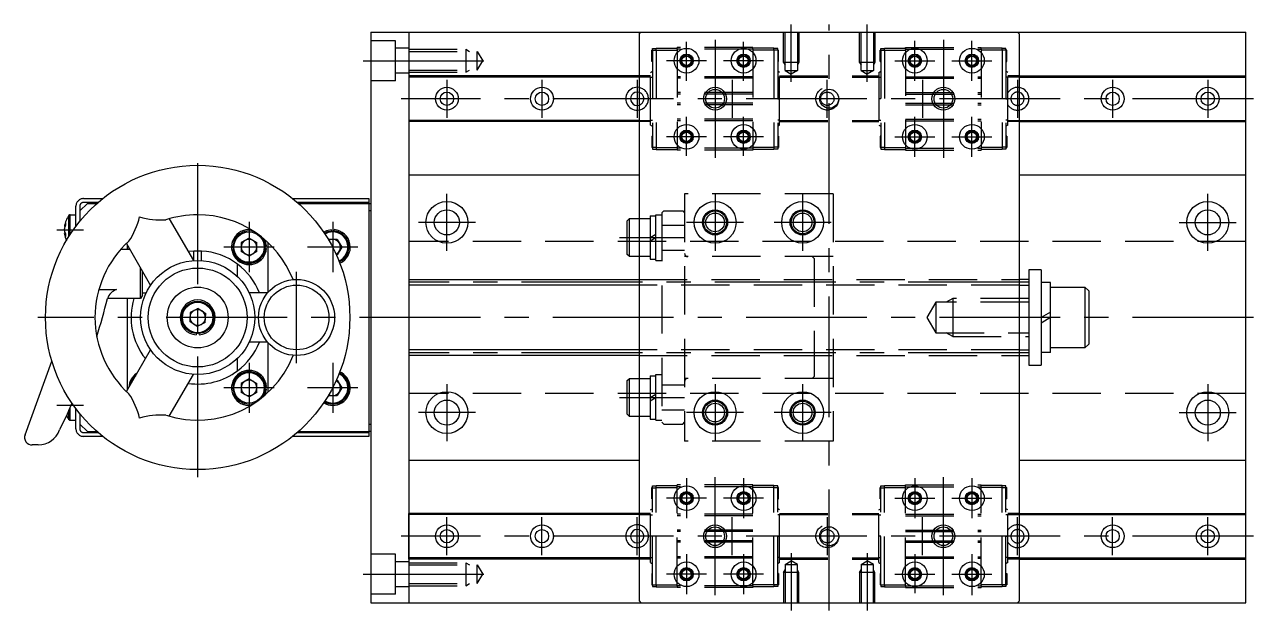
# Model space of a CAD drawing. Extents: x -106 to 482, y -54 to 311.
# Drawn here: x 158.9 to 481.9, y 156.6 to 310.6 of the extents above; entities that cross this region are included whole.
import ezdxf

# ---------------------------------------------------------------- set-up
doc = ezdxf.new("R2010")
doc.units = 0
for name, pattern in [('CENTER', [50.8, 31.75, -6.35, 6.35, -6.35]), ('DASHED', [19.05, 12.7, -6.35]), ('PHANTOM', [63.5, 31.75, -6.35, 6.35, -6.35, 6.35, -6.35])]:
    doc.linetypes.add(name, pattern=pattern)
doc.layers.get('0').update_dxf_attribs({"linetype": 'CONTINUOUS'})
doc.layers.add('CENTER', color=1, linetype='CENTER')

msp = doc.modelspace()

# ---------------------------------------------------------------- linework, layer by layer
at = {"color": 7, "linetype": 'CONTINUOUS'}
for p, q in [((249.89, 308.56), (249.89, 158.56)), ((249.89, 308.56), (479.89, 308.56)), ((259.89, 308.56), (259.89, 158.56)), ((320.39, 308.06), (320.89, 308.56)), ((320.39, 308.06), (320.39, 159.06)), ((420.39, 308.06), (419.89, 308.56)), ((420.39, 159.06), (420.39, 308.06)), ((479.89, 158.56), (479.89, 308.56)), ((320.39, 297.06), (259.89, 297.06)), ((259.89, 297.06), (259.89, 285.06)), ((320.39, 296.76), (259.89, 296.76)), ((420.39, 297.06), (479.89, 297.06)), ((420.39, 296.76), (479.89, 296.76)), ((320.39, 285.36), (259.89, 285.36)), ((320.39, 285.06), (259.89, 285.06)), ((420.39, 285.36), (479.89, 285.36)), ((420.39, 285.06), (479.89, 285.06)), ((259.89, 271.06), (320.39, 271.06)), ((420.39, 271.06), (479.89, 271.06)), ((175.39, 263.56), (173.39, 261.56)), ((175.39, 263.56), (177.93, 263.56)), ((230.85, 263.56), (249.39, 263.56)), ((249.39, 263.56), (249.39, 203.56)), ((249.39, 263.56), (249.89, 263.56)), ((170.55, 259.5), (170.55, 260.41)), ((170.55, 254.89), (170.55, 259.5)), ((170.84, 260.56), (172.39, 260.56)), ((170.84, 259.61), (170.84, 260.56)), ((170.84, 255.35), (170.84, 259.61)), ((196.91, 259.5), (203.26, 248.51)), ((249.89, 261.56), (249.39, 261.56)), ((317.29, 258.96), (317.89, 259.56)), ((317.29, 250.16), (317.29, 258.96)), ((317.89, 249.56), (317.89, 259.56)), ((317.89, 259.56), (320.39, 259.56)), ((169.37, 257.55), (169.37, 257.57)), ((169.37, 257.55), (169.37, 257.51)), ((169.37, 256.39), (169.37, 256.89)), ((169.37, 256.39), (169.37, 256.23)), ((169.37, 255.55), (169.37, 255.6)), ((239.56, 256.29), (239.53, 256.64)), ((240.22, 256.29), (240.25, 256.64)), ((185.66, 253), (192, 242.01)), ((185.89, 252.6), (185.89, 251.56)), ((217.89, 254.41), (215.85, 253.24)), ((215.85, 253.24), (215.85, 250.88)), ((217.89, 254.41), (219.93, 253.24)), ((219.93, 250.88), (219.93, 253.24)), ((222.13, 252.39), (222.47, 252.42)), ((222.89, 240.17), (222.89, 253.22)), ((241.07, 254.1), (238.71, 254.1)), ((241.07, 254.1), (242.25, 252.06)), ((242.25, 252.06), (241.07, 250.01)), ((184.26, 251.56), (186.49, 251.56)), ((186.29, 251.9), (186.32, 251.56)), ((203.39, 248.52), (203.39, 251.03)), ((205.39, 251.03), (203.39, 251.03)), ((205.39, 248.52), (205.39, 251.03)), ((217.89, 249.7), (215.85, 250.88)), ((219.93, 250.88), (217.89, 249.7)), ((222.13, 251.72), (222.47, 251.7)), ((240.85, 250.01), (241.07, 250.01)), ((317.89, 249.56), (317.29, 250.16)), ((320.39, 249.56), (317.89, 249.56)), ((189.39, 238.56), (189.39, 246.54)), ((189.89, 239.42), (189.89, 245.67)), ((214.89, 244.27), (214.89, 247.56)), ((422.89, 246.06), (422.89, 221.06)), ((426.09, 246.06), (422.89, 246.06)), ((426.09, 246.06), (426.09, 221.06)), ((259.89, 243.56), (320.39, 243.56)), ((422.89, 243.56), (420.39, 243.56)), ((422.89, 243.56), (422.89, 223.56)), ((426.09, 242.76), (426.09, 224.36)), ((428.59, 242.76), (426.09, 242.76)), ((428.59, 224.36), (428.59, 242.76)), ((178.41, 240.9), (183.03, 240.9)), ((189.89, 239.42), (189.39, 238.56)), ((189.89, 240.06), (190.87, 240.06)), ((222.79, 240.06), (217.91, 240.06)), ((428.59, 241.56), (437.59, 241.56)), ((437.59, 241.56), (437.59, 225.56)), ((437.59, 241.56), (438.59, 240.56)), ((438.59, 240.56), (438.59, 226.56)), ((189.39, 238.56), (180.69, 238.56)), ((185.89, 238.56), (185.89, 214.51)), ((204.51, 235.91), (202.41, 234.84)), ((204.51, 235.91), (206.49, 234.63)), ((202.41, 234.84), (202.29, 232.49)), ((206.37, 232.27), (206.49, 234.63)), ((428.59, 235), (426.09, 233.56)), ((428.59, 233.56), (426.09, 232.11)), ((204.26, 231.2), (202.29, 232.49)), ((206.37, 232.27), (204.26, 231.2)), ((204.06, 229.32), (204.03, 228.97)), ((204.72, 229.32), (204.75, 228.97)), ((222.79, 227.06), (217.91, 227.06)), ((222.89, 213.89), (222.89, 226.94)), ((438.59, 226.56), (437.59, 225.56)), ((185.66, 214.11), (192, 225.1)), ((320.39, 223.56), (259.89, 223.56)), ((420.39, 223.56), (422.89, 223.56)), ((428.59, 224.36), (426.09, 224.36)), ((437.59, 225.56), (428.59, 225.56)), ((159.01, 202.74), (166.06, 222.11)), ((214.89, 219.56), (214.89, 222.85)), ((422.89, 221.06), (426.09, 221.06)), ((196.91, 207.61), (203.26, 218.6)), ((217.89, 217.41), (215.85, 216.24)), ((217.89, 217.41), (219.93, 216.24)), ((241.07, 217.1), (240.85, 217.1)), ((241.07, 217.1), (242.25, 215.06)), ((317.29, 216.96), (317.89, 217.56)), ((317.29, 208.16), (317.29, 216.96)), ((317.89, 207.56), (317.89, 217.56)), ((317.89, 217.56), (320.39, 217.56)), ((215.85, 216.24), (215.85, 213.88)), ((217.89, 212.7), (215.85, 213.88)), ((219.93, 213.88), (217.89, 212.7)), ((219.93, 213.88), (219.93, 216.24)), ((222.13, 215.39), (222.47, 215.42)), ((222.13, 214.72), (222.47, 214.7)), ((242.25, 215.06), (241.07, 213.01)), ((238.71, 213.01), (241.07, 213.01)), ((170.55, 206.7), (170.55, 209.26)), ((170.84, 206.56), (170.84, 209.92)), ((173.39, 208.28), (173.39, 205.56)), ((317.89, 207.56), (317.29, 208.16)), ((320.39, 207.56), (317.89, 207.56)), ((170.84, 206.56), (172.39, 206.56)), ((173.39, 205.56), (175.39, 203.56)), ((175.39, 203.56), (177.93, 203.56)), ((230.85, 203.56), (249.39, 203.56)), ((249.39, 205.56), (249.89, 205.56)), ((249.89, 203.56), (249.39, 203.56)), ((249.89, 205.56), (249.89, 203.56)), ((162.47, 200.06), (160.89, 200.06)), ((259.89, 196.06), (320.39, 196.06)), ((420.39, 196.06), (479.89, 196.06)), ((320.39, 182.06), (259.89, 182.06)), ((259.89, 170.06), (259.89, 182.06)), ((320.39, 181.76), (259.89, 181.76)), ((420.39, 182.06), (479.89, 182.06)), ((420.39, 181.76), (479.89, 181.76)), ((320.39, 170.36), (259.89, 170.36)), ((320.39, 170.06), (259.89, 170.06)), ((420.39, 170.36), (479.89, 170.36)), ((420.39, 170.06), (479.89, 170.06)), ((249.89, 158.56), (479.89, 158.56)), ((320.39, 159.06), (320.89, 158.56)), ((420.39, 159.06), (419.89, 158.56))]:
    msp.add_line(p, q, dxfattribs=at)
at = {"color": 3, "linetype": 'DASHED'}
for p, q in [((358.39, 300.56), (358.39, 308.56)), ((358.77, 298.46), (358.77, 308.56)), ((362.01, 308.56), (362.01, 298.46)), ((362.39, 308.56), (362.39, 300.56)), ((378.39, 300.56), (378.39, 308.56)), ((378.77, 298.46), (378.77, 308.56)), ((382.01, 308.56), (382.01, 298.46)), ((382.39, 308.56), (382.39, 300.56)), ((256.39, 306.31), (249.89, 306.31)), ((256.39, 295.81), (256.39, 306.31)), ((259.89, 304.36), (256.39, 304.36)), ((259.89, 304.06), (274.89, 304.06)), ((274.89, 304.06), (275.83, 303.51)), ((274.89, 304.06), (274.89, 298.06)), ((323.74, 303.86), (323.94, 303.86)), ((323.74, 300.86), (323.74, 303.86)), ((323.94, 303.81), (323.94, 304.31)), ((323.94, 304.31), (324.94, 304.31)), ((323.94, 303.81), (323.94, 278.31)), ((323.94, 303.81), (324.94, 303.81)), ((324.94, 304.36), (330.44, 304.36)), ((324.94, 303.86), (324.94, 304.36)), ((324.94, 303.86), (324.94, 278.26)), ((324.94, 303.86), (330.44, 303.86)), ((350.34, 304.56), (330.44, 304.56)), ((330.44, 304.06), (330.44, 304.56)), ((330.44, 304.06), (330.44, 278.06)), ((350.34, 304.06), (330.44, 304.06)), ((350.34, 304.06), (350.34, 304.56)), ((355.84, 304.36), (350.34, 304.36)), ((350.34, 304.06), (350.34, 278.06)), ((355.84, 303.86), (350.34, 303.86)), ((355.84, 303.86), (355.84, 304.36)), ((356.84, 304.31), (355.84, 304.31)), ((355.84, 303.86), (355.84, 278.26)), ((356.84, 303.81), (355.84, 303.81)), ((356.84, 303.81), (356.84, 304.31)), ((356.84, 303.86), (357.04, 303.86)), ((356.84, 303.81), (356.84, 278.31)), ((357.04, 300.86), (357.04, 303.86)), ((383.74, 300.86), (383.74, 303.86)), ((383.94, 303.86), (383.74, 303.86)), ((383.94, 304.31), (384.94, 304.31)), ((383.94, 303.81), (383.94, 304.31)), ((383.94, 303.81), (383.94, 278.31)), ((383.94, 303.81), (384.94, 303.81)), ((384.94, 304.36), (390.44, 304.36)), ((384.94, 303.86), (384.94, 304.36)), ((384.94, 303.86), (384.94, 278.26)), ((384.94, 303.86), (390.44, 303.86)), ((390.44, 304.56), (410.34, 304.56)), ((390.44, 304.56), (390.44, 278.06)), ((390.44, 304.06), (390.44, 304.56)), ((390.44, 304.06), (410.34, 304.06)), ((410.34, 304.06), (410.34, 304.56)), ((415.84, 304.36), (410.34, 304.36)), ((410.34, 304.06), (410.34, 278.06)), ((415.84, 303.86), (410.34, 303.86)), ((415.84, 303.86), (415.84, 304.36)), ((416.84, 304.31), (415.84, 304.31)), ((415.84, 303.86), (415.84, 278.26)), ((416.84, 303.81), (415.84, 303.81)), ((416.84, 303.81), (416.84, 304.31)), ((417.04, 303.86), (416.84, 303.86)), ((416.84, 303.81), (416.84, 278.31)), ((417.04, 300.86), (417.04, 303.86)), ((259.89, 303.51), (277.89, 303.51)), ((277.89, 303.51), (279.31, 301.06)), ((277.89, 298.6), (277.89, 303.51)), ((277.89, 298.6), (279.31, 301.06)), ((323.94, 300.86), (323.74, 300.86)), ((357.04, 300.86), (356.84, 300.86)), ((358.39, 300.56), (358.77, 299.9)), ((362.39, 300.56), (358.39, 300.56)), ((362.39, 300.56), (362.01, 299.9)), ((382.39, 300.56), (378.39, 300.56)), ((378.39, 300.56), (378.77, 299.9)), ((382.39, 300.56), (382.01, 299.9)), ((383.74, 300.86), (383.94, 300.86)), ((416.84, 300.86), (417.04, 300.86)), ((259.89, 297.76), (256.39, 297.76)), ((259.89, 298.6), (277.89, 298.6)), ((259.89, 298.06), (274.89, 298.06)), ((274.89, 298.06), (275.83, 298.6)), ((323.44, 297.99), (323.94, 298.29)), ((323.44, 284.13), (323.44, 297.99)), ((357.34, 297.99), (356.84, 298.29)), ((357.34, 284.13), (357.34, 297.99)), ((358.77, 298.46), (360.39, 297.52)), ((358.77, 298.46), (362.01, 298.46)), ((362.01, 298.46), (360.39, 297.52)), ((378.77, 298.46), (382.01, 298.46)), ((378.77, 298.46), (380.39, 297.52)), ((382.01, 298.46), (380.39, 297.52)), ((383.44, 297.99), (383.94, 298.29)), ((383.44, 297.99), (383.44, 284.13)), ((417.34, 297.99), (416.84, 298.29)), ((417.34, 284.13), (417.34, 297.99)), ((256.39, 295.81), (249.89, 295.81)), ((323.44, 297.06), (320.39, 297.06)), ((323.44, 296.76), (320.39, 296.76)), ((323.44, 296.69), (323.94, 296.69)), ((350.34, 296.86), (330.44, 296.86)), ((350.34, 296.46), (330.44, 296.46)), ((357.34, 296.69), (356.84, 296.69)), ((357.34, 297.06), (383.44, 297.06)), ((357.34, 296.76), (383.44, 296.76)), ((383.44, 296.69), (383.94, 296.69)), ((390.44, 296.86), (410.34, 296.86)), ((390.44, 296.46), (410.34, 296.46)), ((417.34, 296.69), (416.84, 296.69)), ((420.39, 297.06), (417.34, 297.06)), ((420.39, 296.76), (417.34, 296.76)), ((323.94, 291.06), (323.44, 291.06)), ((350.34, 292.66), (330.44, 292.66)), ((350.34, 292.26), (330.44, 292.26)), ((356.84, 291.06), (357.34, 291.06)), ((383.94, 291.06), (383.44, 291.06)), ((390.44, 292.66), (410.34, 292.66)), ((390.44, 292.26), (410.34, 292.26)), ((416.84, 291.06), (417.34, 291.06)), ((350.34, 289.86), (330.44, 289.86)), ((350.34, 289.46), (330.44, 289.46)), ((390.44, 289.86), (410.34, 289.86)), ((390.44, 289.46), (410.34, 289.46)), ((320.39, 285.36), (323.44, 285.36)), ((323.44, 285.06), (320.39, 285.06)), ((323.44, 285.43), (323.94, 285.43)), ((350.34, 285.66), (330.44, 285.66)), ((350.34, 285.26), (330.44, 285.26)), ((357.34, 285.43), (356.84, 285.43)), ((357.34, 285.36), (383.44, 285.36)), ((357.34, 285.06), (383.44, 285.06)), ((383.44, 285.43), (383.94, 285.43)), ((390.44, 285.66), (410.34, 285.66)), ((390.44, 285.26), (410.34, 285.26)), ((417.34, 285.43), (416.84, 285.43)), ((417.34, 285.36), (420.39, 285.36)), ((420.39, 285.06), (417.34, 285.06)), ((323.44, 284.13), (323.94, 283.83)), ((323.74, 281.26), (323.74, 278.26)), ((323.74, 281.26), (323.94, 281.26)), ((357.34, 284.13), (356.84, 283.83)), ((356.84, 281.26), (357.04, 281.26)), ((357.04, 281.26), (357.04, 278.26)), ((383.44, 284.13), (383.94, 283.83)), ((383.74, 281.26), (383.74, 278.26)), ((383.94, 281.26), (383.74, 281.26)), ((417.34, 284.13), (416.84, 283.83)), ((417.04, 281.26), (416.84, 281.26)), ((417.04, 281.26), (417.04, 278.26)), ((323.94, 278.26), (323.74, 278.26)), ((323.94, 278.31), (323.94, 277.81)), ((323.94, 278.31), (324.94, 278.31)), ((323.94, 277.81), (324.94, 277.81)), ((324.94, 278.26), (330.44, 278.26)), ((324.94, 278.26), (324.94, 277.76)), ((350.34, 278.06), (330.44, 278.06)), ((330.44, 278.06), (330.44, 277.56)), ((355.84, 278.26), (350.34, 278.26)), ((350.34, 278.06), (350.34, 277.56)), ((356.84, 278.31), (355.84, 278.31)), ((355.84, 278.26), (355.84, 277.76)), ((356.84, 277.81), (355.84, 277.81)), ((356.84, 278.31), (356.84, 277.81)), ((357.04, 278.26), (356.84, 278.26)), ((383.74, 278.26), (383.94, 278.26)), ((383.94, 278.31), (384.94, 278.31)), ((383.94, 278.31), (383.94, 277.81)), ((383.94, 277.81), (384.94, 277.81)), ((384.94, 278.26), (390.44, 278.26)), ((384.94, 278.26), (384.94, 277.76)), ((390.44, 278.06), (410.34, 278.06)), ((390.44, 278.06), (390.44, 277.56)), ((415.84, 278.26), (410.34, 278.26)), ((410.34, 278.06), (410.34, 277.56)), ((416.84, 278.31), (415.84, 278.31)), ((415.84, 278.26), (415.84, 277.76)), ((416.84, 277.81), (415.84, 277.81)), ((416.84, 278.31), (416.84, 277.81)), ((416.84, 278.26), (417.04, 278.26)), ((324.94, 277.76), (330.44, 277.76)), ((350.34, 277.56), (330.44, 277.56)), ((355.84, 277.76), (350.34, 277.76)), ((384.94, 277.76), (390.44, 277.76)), ((390.44, 277.56), (410.34, 277.56)), ((415.84, 277.76), (410.34, 277.76)), ((332.39, 266.06), (332.39, 201.06)), ((371.39, 266.06), (332.39, 266.06)), ((371.39, 266.06), (371.39, 201.06)), ((320.39, 259.56), (323.29, 259.56)), ((323.29, 260.26), (323.29, 248.86)), ((323.29, 260.26), (324.79, 260.26)), ((324.79, 248.56), (324.79, 260.56)), ((324.79, 260.56), (326.39, 260.56)), ((326.89, 261.56), (326.39, 261.06)), ((326.39, 261.06), (326.39, 206.06)), ((326.89, 261.56), (331.89, 261.56)), ((331.89, 261.56), (332.39, 261.06)), ((323.29, 254.56), (324.79, 255.42)), ((326.39, 257.86), (332.39, 257.86)), ((479.89, 253.56), (259.89, 253.56)), ((323.29, 253.69), (324.79, 254.56)), ((323.29, 249.56), (320.39, 249.56)), ((323.29, 248.86), (324.79, 248.86)), ((326.39, 251.26), (332.39, 251.26)), ((371.39, 249.56), (332.39, 249.56)), ((365.89, 249.56), (366.39, 249.06)), ((366.39, 249.06), (366.39, 218.06)), ((324.79, 248.56), (326.39, 248.56)), ((320.39, 243.56), (420.39, 243.56)), ((420.39, 242.06), (320.39, 242.06)), ((398.39, 237.56), (396.08, 233.56)), ((398.39, 237.56), (398.39, 229.56)), ((422.89, 237.56), (398.39, 237.56)), ((402.89, 238.56), (401.16, 237.56)), ((402.89, 238.56), (402.89, 228.56)), ((422.89, 238.56), (402.89, 238.56)), ((396.08, 233.56), (398.39, 229.56)), ((398.39, 229.56), (422.89, 229.56)), ((402.89, 228.56), (401.16, 229.56)), ((402.89, 228.56), (422.89, 228.56)), ((420.39, 225.06), (320.39, 225.06)), ((320.39, 223.56), (420.39, 223.56)), ((320.39, 217.56), (323.29, 217.56)), ((323.29, 218.26), (323.29, 206.86)), ((323.29, 218.26), (324.79, 218.26)), ((324.79, 206.56), (324.79, 218.56)), ((324.79, 218.56), (326.39, 218.56)), ((371.39, 217.56), (332.39, 217.56)), ((366.39, 218.06), (365.89, 217.56)), ((479.89, 213.56), (259.89, 213.56)), ((323.29, 212.56), (324.79, 213.42)), ((326.39, 215.86), (332.39, 215.86)), ((323.29, 211.69), (324.79, 212.56)), ((323.29, 207.56), (320.39, 207.56)), ((323.29, 206.86), (324.79, 206.86)), ((326.39, 209.26), (332.39, 209.26)), ((324.79, 206.56), (326.39, 206.56)), ((326.89, 205.56), (326.39, 206.06)), ((326.89, 205.56), (331.89, 205.56)), ((331.89, 205.56), (332.39, 206.06)), ((371.39, 201.06), (332.39, 201.06)), ((323.74, 185.86), (323.74, 188.86)), ((323.94, 188.86), (323.74, 188.86)), ((323.94, 188.81), (323.94, 189.31)), ((323.94, 189.31), (324.94, 189.31)), ((323.94, 163.31), (323.94, 188.81)), ((323.94, 188.81), (324.94, 188.81)), ((324.94, 189.36), (330.44, 189.36)), ((324.94, 188.86), (324.94, 189.36)), ((324.94, 163.26), (324.94, 188.86)), ((324.94, 188.86), (330.44, 188.86)), ((350.34, 189.56), (330.44, 189.56)), ((330.44, 189.06), (330.44, 189.56)), ((330.44, 163.06), (330.44, 189.06)), ((350.34, 189.06), (330.44, 189.06)), ((350.34, 189.06), (350.34, 189.56)), ((355.84, 189.36), (350.34, 189.36)), ((350.34, 163.06), (350.34, 189.06)), ((355.84, 188.86), (350.34, 188.86)), ((355.84, 188.86), (355.84, 189.36)), ((356.84, 189.31), (355.84, 189.31)), ((355.84, 163.26), (355.84, 188.86)), ((356.84, 188.81), (355.84, 188.81)), ((356.84, 188.81), (356.84, 189.31)), ((357.04, 188.86), (356.84, 188.86)), ((356.84, 163.31), (356.84, 188.81)), ((357.04, 185.86), (357.04, 188.86)), ((383.74, 185.86), (383.74, 188.86)), ((383.74, 188.86), (383.94, 188.86)), ((383.94, 189.31), (384.94, 189.31)), ((383.94, 188.81), (383.94, 189.31)), ((383.94, 163.31), (383.94, 188.81)), ((383.94, 188.81), (384.94, 188.81)), ((384.94, 189.36), (390.44, 189.36)), ((384.94, 188.86), (384.94, 189.36)), ((384.94, 163.26), (384.94, 188.86)), ((384.94, 188.86), (390.44, 188.86)), ((390.44, 189.56), (410.34, 189.56)), ((390.44, 189.06), (390.44, 189.56)), ((390.44, 189.06), (410.34, 189.06)), ((390.44, 163.06), (390.44, 189.06)), ((410.34, 189.06), (410.34, 189.56)), ((415.84, 189.36), (410.34, 189.36)), ((410.34, 163.06), (410.34, 189.06)), ((415.84, 188.86), (410.34, 188.86)), ((415.84, 188.86), (415.84, 189.36)), ((416.84, 189.31), (415.84, 189.31)), ((415.84, 163.26), (415.84, 188.86)), ((416.84, 188.81), (415.84, 188.81)), ((416.84, 188.81), (416.84, 189.31)), ((416.84, 188.86), (417.04, 188.86)), ((416.84, 163.31), (416.84, 188.81)), ((417.04, 185.86), (417.04, 188.86)), ((323.74, 185.86), (323.94, 185.86)), ((356.84, 185.86), (357.04, 185.86)), ((383.94, 185.86), (383.74, 185.86)), ((417.04, 185.86), (416.84, 185.86)), ((323.44, 182.06), (320.39, 182.06)), ((320.39, 181.76), (323.44, 181.76)), ((323.44, 182.99), (323.94, 183.29)), ((323.44, 169.13), (323.44, 182.99)), ((323.44, 181.69), (323.94, 181.69)), ((350.34, 181.86), (330.44, 181.86)), ((350.34, 181.46), (330.44, 181.46)), ((357.34, 182.99), (356.84, 183.29)), ((357.34, 181.69), (356.84, 181.69)), ((357.34, 169.13), (357.34, 182.99)), ((357.34, 182.06), (383.44, 182.06)), ((357.34, 181.76), (383.44, 181.76)), ((383.44, 182.99), (383.94, 183.29)), ((383.44, 169.13), (383.44, 182.99)), ((383.44, 181.69), (383.94, 181.69)), ((390.44, 181.86), (410.34, 181.86)), ((390.44, 181.46), (410.34, 181.46)), ((417.34, 182.99), (416.84, 183.29)), ((417.34, 181.69), (416.84, 181.69)), ((417.34, 169.13), (417.34, 182.99)), ((420.39, 182.06), (417.34, 182.06)), ((417.34, 181.76), (420.39, 181.76)), ((350.34, 177.66), (330.44, 177.66)), ((390.44, 177.66), (410.34, 177.66)), ((323.94, 176.06), (323.44, 176.06)), ((350.34, 177.26), (330.44, 177.26)), ((350.34, 174.86), (330.44, 174.86)), ((350.34, 174.46), (330.44, 174.46)), ((356.84, 176.06), (357.34, 176.06)), ((383.94, 176.06), (383.44, 176.06)), ((390.44, 177.26), (410.34, 177.26)), ((390.44, 174.86), (410.34, 174.86)), ((390.44, 174.46), (410.34, 174.46)), ((416.84, 176.06), (417.34, 176.06)), ((256.39, 171.31), (249.89, 171.31)), ((256.39, 160.81), (256.39, 171.31)), ((259.89, 169.36), (256.39, 169.36)), ((259.89, 169.06), (274.89, 169.06)), ((259.89, 168.51), (277.89, 168.51)), ((274.89, 169.06), (275.83, 168.51)), ((274.89, 169.06), (274.89, 163.06)), ((277.89, 168.51), (279.31, 166.06)), ((277.89, 163.6), (277.89, 168.51)), ((323.44, 170.36), (320.39, 170.36)), ((323.44, 170.06), (320.39, 170.06)), ((323.44, 170.43), (323.94, 170.43)), ((323.44, 169.13), (323.94, 168.83)), ((350.34, 170.66), (330.44, 170.66)), ((350.34, 170.26), (330.44, 170.26)), ((357.34, 170.43), (356.84, 170.43)), ((357.34, 169.13), (356.84, 168.83)), ((357.34, 170.36), (383.44, 170.36)), ((357.34, 170.06), (383.44, 170.06)), ((358.77, 168.66), (360.39, 169.59)), ((358.77, 168.66), (358.77, 158.56)), ((358.77, 168.66), (362.01, 168.66)), ((362.01, 168.66), (360.39, 169.59)), ((362.01, 158.56), (362.01, 168.66)), ((378.77, 168.66), (380.39, 169.59)), ((378.77, 168.66), (378.77, 158.56)), ((378.77, 168.66), (382.01, 168.66)), ((382.01, 168.66), (380.39, 169.59)), ((382.01, 158.56), (382.01, 168.66)), ((383.44, 170.43), (383.94, 170.43)), ((383.44, 169.13), (383.94, 168.83)), ((390.44, 170.66), (410.34, 170.66)), ((390.44, 170.26), (410.34, 170.26)), ((417.34, 170.43), (416.84, 170.43)), ((417.34, 169.13), (416.84, 168.83)), ((420.39, 170.36), (417.34, 170.36)), ((420.39, 170.06), (417.34, 170.06)), ((277.89, 163.6), (279.31, 166.06)), ((323.94, 166.26), (323.74, 166.26)), ((323.74, 166.26), (323.74, 163.26)), ((357.04, 166.26), (356.84, 166.26)), ((357.04, 166.26), (357.04, 163.26)), ((358.39, 166.56), (358.77, 167.21)), ((358.39, 166.56), (358.39, 158.56)), ((362.39, 166.56), (358.39, 166.56)), ((362.39, 166.56), (362.01, 167.21)), ((362.39, 158.56), (362.39, 166.56)), ((378.39, 166.56), (378.77, 167.21)), ((378.39, 166.56), (378.39, 158.56)), ((382.39, 166.56), (378.39, 166.56)), ((382.39, 166.56), (382.01, 167.21)), ((382.39, 158.56), (382.39, 166.56)), ((383.74, 166.26), (383.74, 163.26)), ((383.74, 166.26), (383.94, 166.26)), ((416.84, 166.26), (417.04, 166.26)), ((417.04, 166.26), (417.04, 163.26)), ((259.89, 162.76), (256.39, 162.76)), ((259.89, 163.6), (277.89, 163.6)), ((259.89, 163.06), (274.89, 163.06)), ((274.89, 163.06), (275.83, 163.6)), ((323.74, 163.26), (323.94, 163.26)), ((323.94, 163.31), (323.94, 162.81)), ((323.94, 163.31), (324.94, 163.31)), ((323.94, 162.81), (324.94, 162.81)), ((324.94, 163.26), (330.44, 163.26)), ((324.94, 163.26), (324.94, 162.76)), ((324.94, 162.76), (330.44, 162.76)), ((350.34, 163.06), (330.44, 163.06)), ((330.44, 163.06), (330.44, 162.56)), ((350.34, 162.56), (330.44, 162.56)), ((355.84, 163.26), (350.34, 163.26)), ((350.34, 163.06), (350.34, 162.56)), ((355.84, 162.76), (350.34, 162.76)), ((356.84, 163.31), (355.84, 163.31)), ((355.84, 163.26), (355.84, 162.76)), ((356.84, 162.81), (355.84, 162.81)), ((356.84, 163.31), (356.84, 162.81)), ((356.84, 163.26), (357.04, 163.26)), ((383.94, 163.26), (383.74, 163.26)), ((383.94, 163.31), (384.94, 163.31)), ((383.94, 163.31), (383.94, 162.81)), ((383.94, 162.81), (384.94, 162.81)), ((384.94, 163.26), (390.44, 163.26)), ((384.94, 163.26), (384.94, 162.76)), ((384.94, 162.76), (390.44, 162.76)), ((390.44, 163.06), (410.34, 163.06)), ((390.44, 163.06), (390.44, 162.56)), ((390.44, 162.56), (410.34, 162.56)), ((415.84, 163.26), (410.34, 163.26)), ((410.34, 163.06), (410.34, 162.56)), ((415.84, 162.76), (410.34, 162.76)), ((416.84, 163.31), (415.84, 163.31)), ((415.84, 163.26), (415.84, 162.76)), ((416.84, 162.81), (415.84, 162.81)), ((416.84, 163.31), (416.84, 162.81)), ((417.04, 163.26), (416.84, 163.26)), ((256.39, 160.81), (249.89, 160.81))]:
    msp.add_line(p, q, dxfattribs=at)
at = {"color": 3, "linetype": 'PHANTOM'}
for p, q in [((172.39, 257.56), (172.39, 262.81)), ((173.39, 262.81), (173.39, 258.83)), ((174.39, 264.81), (179.42, 264.81)), ((178.22, 263.81), (174.39, 263.81)), ((229.36, 264.81), (249.39, 264.81)), ((249.39, 263.81), (230.56, 263.81)), ((249.39, 264.81), (249.39, 263.81)), ((249.39, 263.81), (249.39, 263.56)), ((172.39, 204.31), (172.39, 209.56)), ((173.39, 208.28), (173.39, 204.31)), ((249.39, 203.56), (249.39, 203.31)), ((174.39, 203.31), (178.22, 203.31)), ((179.42, 202.31), (174.39, 202.31)), ((249.39, 202.31), (229.36, 202.31)), ((230.56, 203.31), (249.39, 203.31)), ((249.39, 203.31), (249.39, 202.31))]:
    msp.add_line(p, q, dxfattribs=at)
at = {"color": 3, "linetype": 'CONTINUOUS'}
for p, q in [((320.39, 242.06), (259.89, 242.06)), ((420.39, 242.06), (422.89, 242.06)), ((320.39, 225.06), (259.89, 225.06)), ((420.39, 225.06), (422.89, 225.06))]:
    msp.add_line(p, q, dxfattribs=at)
at = {"color": 7, "linetype": 'CONTINUOUS', "flags": 128}
for points in [[(239.53, 256.64), (238.28, 256.37), (237.51, 255.99)], [(237.7, 255.7), (238.64, 256.12), (239.89, 256.31)], [(239.89, 256.06), (238.71, 255.88), (237.84, 255.49)], [(222.47, 252.42), (222.2, 253.66), (222.08, 253.95)], [(203.39, 251.03), (202.11, 250.91), (201.89, 250.88)], [(222.08, 213.16), (222.2, 213.45), (222.47, 214.7)], [(171.33, 211.03), (170.06, 208.17), (168.11, 204)]]:
    msp.add_lwpolyline(points, dxfattribs=at)
at = {"color": 7, "linetype": 'CONTINUOUS'}
for centre, radius in [((332.89, 301.06), 3.25), ((347.89, 301.06), 3.25), ((392.89, 301.06), 3.25), ((407.89, 301.06), 3.25), ((332.89, 301.06), 1.75), ((332.89, 301.06), 1.23), ((347.89, 301.06), 1.75), ((347.89, 301.06), 1.23), ((392.89, 301.06), 1.75), ((392.89, 301.06), 1.23), ((407.89, 301.06), 1.75), ((407.89, 301.06), 1.23), ((269.89, 291.06), 3), ((294.89, 291.06), 3), ((444.89, 291.06), 3), ((469.89, 291.06), 3), ((269.89, 291.06), 1.75), ((294.89, 291.06), 1.75), ((340.39, 291.06), 2.46), ((370.39, 291.06), 2.5), ((400.39, 291.06), 2.46), ((444.89, 291.06), 1.75), ((469.89, 291.06), 1.75), ((332.89, 281.06), 3.25), ((347.89, 281.06), 3.25), ((392.89, 281.06), 3.25), ((407.89, 281.06), 3.25), ((332.89, 281.06), 1.75), ((332.89, 281.06), 1.23), ((347.89, 281.06), 1.75), ((347.89, 281.06), 1.23), ((392.89, 281.06), 1.75), ((392.89, 281.06), 1.23), ((407.89, 281.06), 1.75), ((407.89, 281.06), 1.23), ((204.39, 233.56), 40), ((269.89, 258.56), 5.5), ((269.89, 258.56), 3.3), ((340.39, 258.56), 5.5), ((340.39, 258.56), 3.3), ((363.39, 258.56), 5.5), ((363.39, 258.56), 3.3), ((469.89, 258.56), 5.5), ((469.89, 258.56), 3.3), ((340.39, 258.56), 2.46), ((363.39, 258.56), 2.46), ((217.89, 252.06), 4), ((204.39, 233.56), 15), ((204.39, 233.56), 13), ((230.39, 233.56), 10), ((204.39, 233.56), 8), ((230.39, 233.56), 8.5), ((204.39, 233.56), 4.25), ((204.39, 233.56), 4), ((217.89, 215.06), 4), ((269.89, 208.56), 5.5), ((340.39, 208.56), 5.5), ((363.39, 208.56), 5.5), ((469.89, 208.56), 5.5), ((269.89, 208.56), 3.3), ((340.39, 208.56), 3.3), ((340.39, 208.56), 2.46), ((363.39, 208.56), 3.3), ((363.39, 208.56), 2.46), ((469.89, 208.56), 3.3), ((332.89, 186.06), 3.25), ((332.89, 186.06), 1.75), ((347.89, 186.06), 3.25), ((347.89, 186.06), 1.75), ((392.89, 186.06), 3.25), ((392.89, 186.06), 1.75), ((407.89, 186.06), 3.25), ((407.89, 186.06), 1.75), ((332.89, 186.06), 1.23), ((347.89, 186.06), 1.23), ((392.89, 186.06), 1.23), ((407.89, 186.06), 1.23), ((269.89, 176.06), 3), ((269.89, 176.06), 1.75), ((294.89, 176.06), 3), ((294.89, 176.06), 1.75), ((340.39, 176.06), 2.46), ((370.39, 176.06), 2.5), ((400.39, 176.06), 2.46), ((444.89, 176.06), 3), ((444.89, 176.06), 1.75), ((469.89, 176.06), 3), ((469.89, 176.06), 1.75), ((332.89, 166.06), 3.25), ((347.89, 166.06), 3.25), ((392.89, 166.06), 3.25), ((407.89, 166.06), 3.25), ((332.89, 166.06), 1.75), ((332.89, 166.06), 1.23), ((347.89, 166.06), 1.75), ((347.89, 166.06), 1.23), ((392.89, 166.06), 1.75), ((392.89, 166.06), 1.23), ((407.89, 166.06), 1.75), ((407.89, 166.06), 1.23)]:
    msp.add_circle(centre, radius, dxfattribs=at)
at = {"color": 3, "linetype": 'CONTINUOUS'}
for centre, radius in [((332.89, 301.06), 1.5), ((347.89, 301.06), 1.5), ((392.89, 301.06), 1.5), ((407.89, 301.06), 1.5), ((340.39, 291.06), 3), ((400.39, 291.06), 3), ((332.89, 281.06), 1.5), ((347.89, 281.06), 1.5), ((392.89, 281.06), 1.5), ((407.89, 281.06), 1.5), ((340.39, 258.56), 3), ((363.39, 258.56), 3), ((340.39, 208.56), 3), ((363.39, 208.56), 3), ((332.89, 186.06), 1.5), ((347.89, 186.06), 1.5), ((392.89, 186.06), 1.5), ((407.89, 186.06), 1.5), ((340.39, 176.06), 3), ((400.39, 176.06), 3), ((332.89, 166.06), 1.5), ((347.89, 166.06), 1.5), ((392.89, 166.06), 1.5), ((407.89, 166.06), 1.5)]:
    msp.add_circle(centre, radius, dxfattribs=at)
at = {"color": 3, "linetype": 'DASHED'}
for centre, radius in [((369.89, 291.06), 3), ((369.89, 291.06), 1.75), ((369.89, 176.06), 3), ((369.89, 176.06), 1.75)]:
    msp.add_circle(centre, radius, dxfattribs=at)
at = {"color": 7, "linetype": 'CONTINUOUS'}
for centre, radius, start, end in [((319.89, 291.06), 3, 80.4059, 279.5941), ((419.89, 291.06), 3, 279.5941, 80.4059), ((319.89, 291.06), 1.75, 73.3985, 286.6015), ((419.89, 291.06), 1.75, 286.6015, 73.3985), ((175.79, 256.56), 6.5, 143.6416, 171.0688), ((173.29, 256.85), 3.99, 157.0745, 169.8906), ((172.6, 258.07), 2.99, 173.6264, 186.3736), ((170.84, 260.2), 0.36, 90, 143.6416), ((169.98, 264.61), 19.69, 326.0128, 346.4553), ((194.64, 278.34), 19.15, 253.2378, 274.2351), ((204.39, 233.56), 27, 90, 107.9696), ((204.39, 233.56), 27, 21.645, 90), ((173.29, 256.19), 3.99, 157.0745, 169.8906), ((172.29, 257.01), 2.99, 192.0034, 206.6964), ((173.29, 256.93), 3.99, 190.1094, 202.9255), ((172.29, 256.22), 2.99, 192.0034, 206.6964), ((175.79, 256.56), 6.5, 188.9312, 204.9749), ((173.8, 255.28), 4.19, 174.6164, 185.3836), ((217.89, 252.06), 4.6, 83.404, 355.5), ((217.89, 252.06), 4.25, 70.5997, 0), ((239.89, 252.06), 4.25, 294.0607, 90), ((239.89, 252.06), 4, 294.2136, 90), ((239.89, 252.06), 4.6, 293.8418, 85.5), ((204.39, 233.56), 27, 132.0501, 227.9613), ((217.89, 252.06), 2.04, 120, 180), ((217.89, 252.06), 2.04, 180, 240), ((217.89, 252.06), 2.04, 60, 120), ((217.89, 252.06), 2.04, 0, 60), ((217.89, 252.06), 2.04, 300, 0), ((217.89, 252.06), 4.25, 0, 37.1616), ((239.89, 252.06), 2.04, 90, 119.8634), ((239.89, 252.06), 2.04, 30, 90), ((239.89, 252.06), 2.04, 330, 30), ((204.39, 233.56), 17.5, 53.1301, 86.7242), ((217.89, 252.06), 2.04, 240, 300), ((239.89, 252.06), 2.04, 295.1871, 330), ((204.39, 233.56), 17.5, 21.8037, 53.1301), ((184.43, 237.16), 4, 110.5, 160), ((6.13, 282.51), 180, 342.5593, 345.8569), ((204.39, 233.56), 17.5, 163.3985, 218.1963), ((204.39, 233.56), 4.6, 274.5, 265.5), ((204.39, 233.56), 2.04, 116.9754, 176.9754), ((204.39, 233.56), 2.04, 176.9754, 236.9754), ((204.39, 233.56), 2.04, 56.9754, 116.9754), ((204.39, 233.56), 2.04, 296.9754, 356.9754), ((204.39, 233.56), 2.04, 356.9754, 56.9754), ((204.39, 233.56), 2.04, 236.9754, 296.9754), ((204.39, 233.56), 17.5, 306.8699, 338.1963), ((204.39, 233.56), 27, 252.0545, 338.355), ((217.89, 215.06), 4.6, 4.5, 276.596), ((190.89, 215.06), 4.6, 121.9231, 178.0769), ((190.89, 215.06), 4.25, 132.7419, 167.2581), ((204.39, 233.56), 17.5, 261.8037, 306.8699), ((217.89, 215.06), 4.25, 0, 289.4003), ((217.89, 215.06), 2.04, 120, 180), ((217.89, 215.06), 2.04, 60, 120), ((217.89, 215.06), 2.04, 0, 60), ((239.89, 215.06), 4.6, 238.7914, 66.1582), ((239.89, 215.06), 4.25, 239.0102, 65.9393), ((239.89, 215.06), 4, 239.1631, 65.7864), ((239.89, 215.06), 2.04, 30, 64.8129), ((169.98, 202.5), 19.69, 13.5447, 33.9872), ((217.89, 215.06), 2.04, 180, 240), ((217.89, 215.06), 2.04, 240, 300), ((217.89, 215.06), 2.04, 300, 0), ((217.89, 215.06), 4.25, 322.8384, 0), ((239.89, 215.06), 2.04, 240.1366, 270), ((239.89, 215.06), 2.04, 270, 330), ((239.89, 215.06), 2.04, 330, 30), ((175.79, 210.56), 6.5, 205.0209, 216.3584), ((194.64, 188.77), 19.15, 85.7649, 106.7622), ((162.47, 206.06), 6, 270, 340), ((170.84, 206.92), 0.36, 216.3584, 270), ((160.89, 202.06), 2, 160, 270), ((319.89, 176.06), 3, 80.4059, 279.5941), ((319.89, 176.06), 1.75, 73.3985, 286.6015), ((419.89, 176.06), 3, 279.5941, 80.4059), ((419.89, 176.06), 1.75, 286.6015, 73.3985)]:
    msp.add_arc(centre, radius, start, end, dxfattribs=at)
at = {"color": 3, "linetype": 'DASHED'}
for centre, radius, start, end in [((319.89, 291.06), 3, 279.5941, 80.4059), ((419.89, 291.06), 3, 80.4059, 148.2117), ((319.89, 291.06), 1.75, 286.6015, 73.3985), ((419.89, 291.06), 1.75, 73.3985, 286.6015), ((419.89, 291.06), 3, 211.7883, 279.5941), ((333.19, 250.36), 0.8, 180, 270), ((333.19, 216.76), 0.8, 90, 180), ((319.89, 176.06), 3, 279.5941, 80.4059), ((319.89, 176.06), 1.75, 286.6015, 73.3985), ((419.89, 176.06), 3, 80.4059, 148.2117), ((419.89, 176.06), 1.75, 73.3985, 286.6015), ((419.89, 176.06), 3, 211.7883, 279.5941)]:
    msp.add_arc(centre, radius, start, end, dxfattribs=at)
at = {"color": 3, "linetype": 'PHANTOM'}
for centre, radius, start, end in [((174.39, 262.81), 2, 90, 180), ((174.39, 262.81), 1, 90, 180), ((174.39, 204.31), 2, 180, 270), ((174.39, 204.31), 1, 180, 270)]:
    msp.add_arc(centre, radius, start, end, dxfattribs=at)
at = {"layer": 'CENTER', "color": 1, "linetype": 'CENTER'}
for p, q in [((360.39, 295.52), (360.39, 310.56)), ((370.39, 156.56), (370.39, 310.56)), ((380.39, 295.52), (380.39, 310.56)), ((332.89, 295.81), (332.89, 306.06)), ((340.39, 306.56), (340.39, 275.56)), ((347.89, 295.81), (347.89, 306.06)), ((392.89, 295.81), (392.89, 306.31)), ((400.39, 306.56), (400.39, 275.56)), ((407.89, 295.81), (407.89, 306.31)), ((247.89, 301.06), (281.31, 301.06)), ((338.14, 301.06), (327.64, 301.06)), ((353.14, 301.06), (342.64, 301.06)), ((387.64, 301.06), (398.14, 301.06)), ((402.64, 301.06), (413.14, 301.06)), ((269.89, 296.06), (269.89, 286.06)), ((294.89, 296.06), (294.89, 286.06)), ((319.89, 296.06), (319.89, 286.06)), ((344.89, 296.06), (344.89, 286.06)), ((369.89, 286.06), (369.89, 296.06)), ((394.89, 296.06), (394.89, 286.06)), ((419.89, 296.06), (419.89, 286.06)), ((444.89, 296.06), (444.89, 286.06)), ((469.89, 296.06), (469.89, 286.06)), ((481.89, 291.06), (257.89, 291.06)), ((332.89, 276.06), (332.89, 286.31)), ((347.89, 276.06), (347.89, 286.31)), ((392.89, 275.81), (392.89, 286.31)), ((407.89, 275.81), (407.89, 286.31)), ((338.14, 281.06), (327.64, 281.06)), ((353.14, 281.06), (342.64, 281.06)), ((387.64, 281.06), (398.14, 281.06)), ((402.64, 281.06), (413.14, 281.06)), ((204.39, 191.56), (204.39, 275.56)), ((269.89, 251.06), (269.89, 266.06)), ((340.39, 266.06), (340.39, 251.06)), ((363.39, 266.06), (363.39, 251.06)), ((469.89, 251.06), (469.89, 266.06)), ((217.89, 258.66), (217.89, 245.46)), ((239.89, 258.66), (239.89, 245.46)), ((277.39, 258.56), (262.39, 258.56)), ((347.89, 258.56), (332.89, 258.56)), ((370.89, 258.56), (355.89, 258.56)), ((462.39, 258.56), (477.39, 258.56)), ((167.37, 256.63), (174.39, 256.63)), ((224.49, 252.06), (211.29, 252.06)), ((246.49, 252.06), (233.29, 252.06)), ((315.29, 254.56), (332.39, 254.56)), ((230.39, 221.56), (230.39, 245.56)), ((422.89, 242.81), (259.89, 242.81)), ((481.89, 233.56), (162.39, 233.56)), ((422.89, 224.31), (259.89, 224.31)), ((217.89, 221.66), (217.89, 208.46)), ((239.89, 221.66), (239.89, 208.46)), ((224.49, 215.06), (211.29, 215.06)), ((246.49, 215.06), (233.29, 215.06)), ((269.89, 216.06), (269.89, 201.06)), ((340.39, 216.06), (340.39, 201.06)), ((363.39, 216.06), (363.39, 201.06)), ((469.89, 216.06), (469.89, 201.06)), ((167.37, 210.48), (174.39, 210.48)), ((315.29, 212.56), (332.39, 212.56)), ((277.39, 208.56), (262.39, 208.56)), ((347.89, 208.56), (332.89, 208.56)), ((370.89, 208.56), (355.89, 208.56)), ((462.39, 208.56), (477.39, 208.56)), ((332.89, 191.31), (332.89, 180.81)), ((340.39, 160.56), (340.39, 191.56)), ((347.89, 191.31), (347.89, 180.81)), ((392.89, 191.31), (392.89, 180.81)), ((400.39, 160.56), (400.39, 191.56)), ((407.89, 191.31), (407.89, 180.81)), ((338.14, 186.06), (327.64, 186.06)), ((353.14, 186.06), (342.64, 186.06)), ((387.64, 186.06), (398.14, 186.06)), ((402.64, 186.06), (413.14, 186.06)), ((269.89, 171.06), (269.89, 181.06)), ((294.89, 171.06), (294.89, 181.06)), ((319.89, 171.06), (319.89, 181.06)), ((344.89, 171.06), (344.89, 181.06)), ((369.89, 181.06), (369.89, 171.06)), ((394.89, 171.06), (394.89, 181.06)), ((419.89, 171.06), (419.89, 181.06)), ((444.89, 171.06), (444.89, 181.06)), ((469.89, 171.06), (469.89, 181.06)), ((481.89, 176.06), (257.89, 176.06)), ((332.89, 171.31), (332.89, 160.81)), ((347.89, 171.31), (347.89, 160.81)), ((360.39, 171.59), (360.39, 156.56)), ((380.39, 171.59), (380.39, 156.56)), ((392.89, 171.31), (392.89, 161.06)), ((407.89, 171.31), (407.89, 160.56)), ((247.89, 166.06), (281.31, 166.06)), ((338.14, 166.06), (327.64, 166.06)), ((353.14, 166.06), (342.64, 166.06)), ((387.64, 166.06), (398.14, 166.06)), ((402.64, 166.06), (413.14, 166.06))]:
    msp.add_line(p, q, dxfattribs=at)

doc.saveas('drawing.dxf')
